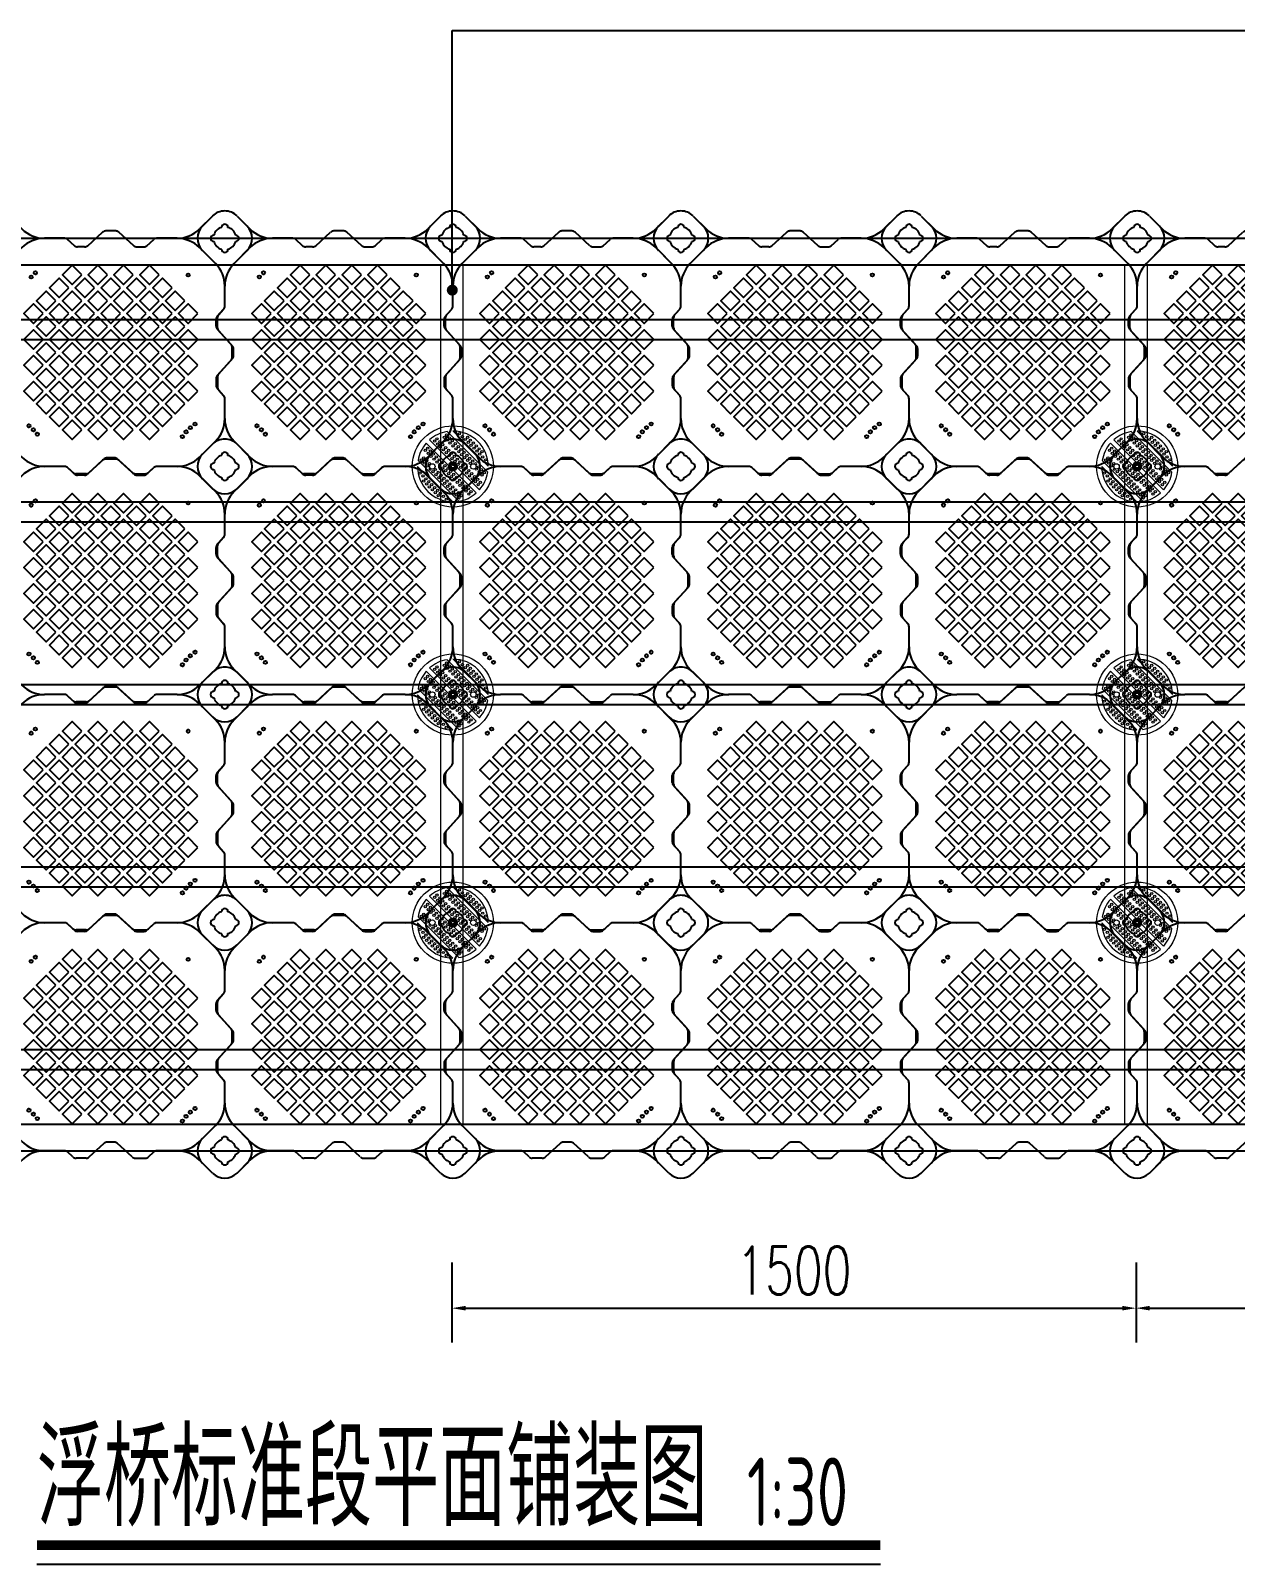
# Model space of a CAD drawing. Header units: millimetres. Extents: x -1003406 to 3312184, y 81337 to 716393.
# Drawn here: x 1154317 to 1156958, y 439328 to 442689 of the extents above; entities that cross this region are included whole.
import ezdxf

# ---------------------------------------------------------------- set-up
doc = ezdxf.new("R2010")
doc.units = ezdxf.units.MM
doc.header["$LTSCALE"] = 10
doc.layers.get('0').update_dxf_attribs({"linetype": 'CONTINUOUS'})
doc.layers.get('Defpoints').update_dxf_attribs({"linetype": 'CONTINUOUS'})
for name, color, linetype in [('DIM_LEAD', 3, 'CONTINUOUS'), ('DIM_SYMB', 3, 'CONTINUOUS'), ('PUB_DIM', 3, 'CONTINUOUS'), ('PUB_TEXT', 7, 'CONTINUOUS'), ('W-FLOAT_BOWL浮筒', 253, 'CONTINUOUS'), ('W-STEEL_FRAME钢架', 3, 'CONTINUOUS'), ('短销钉', 253, 'CONTINUOUS')]:
    doc.layers.add(name, color=color, linetype=linetype)
doc.layers.add('文字及标注', color=3, linetype='CONTINUOUS', lineweight=15)
doc.styles.add('STANDARD_T3', font='simplex.shx', dxfattribs={"width": 0.7, "bigfont": 'gbcbig.shx'})
doc.styles.add('TSSD_Dimension', font='Tssdeng.shx', dxfattribs={"width": 0.7, "bigfont": 'hztxt.shx'})
doc.dimstyles.new('W&&30', dxfattribs={"dimtxt": 105, "dimasz": 30, "dimexe": 75, "dimexo": 90, "dimgap": 30, "dimtad": 1, "dimdec": 0, "dimzin": 0, "dimdsep": 46, "dimtxsty": 'STANDARD_T3', "dimcen": 0.09, "dimclrd": 1, "dimclre": 1, "dimclrt": 7, "dimazin": 2, "dimtfac": 1, "dimtdec": 0, "dimtix": 1, "dimtmove": 2, "dimatfit": 3, "dimfxl": 100, "dimtolj": 1, "dimtzin": 0, "dimarcsym": 0})

# ---------------------------------------------------------------- blocks, each defined once
blk = doc.blocks.new('旗华浮筒')
at = {"layer": 'W-FLOAT_BOWL浮筒'}
for p, q in [((-548.8, 526.9), (-526.9, 548.8)), ((-473.2, 548.8), (-444.8, 520.5)), ((-26.8, 548.8), (-55.2, 520.5)), ((26.9, 548.8), (48.8, 526.9)), ((-332.9, 513.4), (-344.7, 502.6)), ((-303.9, 516), (-326.1, 516)), ((-297.1, 513.4), (-264.4, 483.6)), ((-202.9, 513.4), (-235.6, 483.6)), ((-196.1, 516), (-173.9, 516)), ((-167.1, 513.4), (-155.3, 502.6)), ((-548.8, 473.2), (-520.5, 444.8)), ((-479.5, 444.8), (-444.8, 479.5)), ((-395.4, 500), (-351.5, 500)), ((-257.6, 481), (-242.4, 481)), ((-148.5, 500), (-104.7, 500)), ((-20.5, 444.8), (-55.2, 479.5)), ((48.8, 473.2), (20.5, 444.8)), ((-500, 351.5), (-500, 395.4)), ((0, 351.3), (0, 395.4)), ((-513.4, 332.9), (-502.6, 344.7)), ((-16.4, 329.4), (-2.6, 344.5)), ((-516, 303.9), (-516, 326.1)), ((-19, 307.4), (-19, 322.6)), ((-513.4, 297.1), (-483.6, 264.4)), ((-16.4, 300.6), (13.4, 267.9)), ((-513.4, 202.9), (-483.6, 235.6)), ((-481, 242.4), (-481, 257.6)), ((16, 238.9), (16, 261.1)), ((-16.4, 199.4), (13.4, 232.1)), ((-516, 196.1), (-516, 173.9)), ((-19, 192.6), (-19, 177.4)), ((-16.4, 170.6), (-2.6, 155.5)), ((-513.4, 167.1), (-502.6, 155.3)), ((-500, 104.7), (-500, 148.5)), ((0, 104.7), (0, 148.7)), ((-548.8, 26.8), (-520.5, 55.2)), ((-444.8, 20.5), (-479.5, 55.2)), ((-55.2, 20.5), (-20.5, 55.2)), ((48.8, 26.8), (20.5, 55.2)), ((-395.4, 0), (-351.3, 0)), ((-329.4, 16.4), (-344.5, 2.6)), ((-307.4, 19), (-322.6, 19)), ((-300.6, 16.4), (-267.9, -13.4)), ((-199.4, 16.4), (-232.1, -13.4)), ((-192.6, 19), (-177.4, 19)), ((-170.6, 16.4), (-155.5, 2.6)), ((-148.7, 0), (-104.7, 0)), ((-526.9, -48.8), (-548.8, -26.9)), ((-473.2, -48.8), (-444.8, -20.5)), ((-261.1, -16), (-238.9, -16)), ((-26.8, -48.8), (-55.2, -20.5)), ((48.8, -26.9), (26.9, -48.8))]:
    blk.add_line(p, q, dxfattribs=at)
for points in [[(-334.9, 398.5), (-313.6, 419.7), (-334.9, 440.9), (-356.1, 419.7)], [(-278.3, 398.5), (-257.1, 419.7), (-278.3, 440.9), (-299.5, 419.7)], [(-221.7, 398.5), (-200.5, 419.7), (-221.7, 440.9), (-242.9, 419.7)], [(-165.1, 398.5), (-143.9, 419.7), (-165.1, 440.9), (-186.4, 419.7)], [(-363.1, 370.2), (-341.9, 391.4), (-363.1, 412.6), (-384.4, 391.4)], [(-306.6, 370.2), (-285.4, 391.4), (-306.6, 412.6), (-327.8, 391.4)], [(-250, 370.2), (-228.8, 391.4), (-250, 412.6), (-271.2, 391.4)], [(-193.4, 370.2), (-172.2, 391.4), (-193.4, 412.6), (-214.6, 391.4)], [(-136.9, 370.2), (-115.6, 391.4), (-136.9, 412.6), (-158.1, 391.4)], [(-391.4, 341.9), (-370.2, 363.1), (-391.4, 384.4), (-412.6, 363.1)], [(-334.9, 341.9), (-313.6, 363.1), (-334.9, 384.4), (-356.1, 363.1)], [(-278.3, 341.9), (-257.1, 363.1), (-278.3, 384.4), (-299.5, 363.1)], [(-221.7, 341.9), (-200.5, 363.1), (-221.7, 384.4), (-242.9, 363.1)], [(-165.1, 341.9), (-143.9, 363.1), (-165.1, 384.4), (-186.4, 363.1)], [(-108.6, 341.9), (-87.4, 363.1), (-108.6, 384.4), (-129.8, 363.1)], [(-419.7, 313.6), (-398.5, 334.9), (-419.7, 356.1), (-440.9, 334.9)], [(-363.1, 313.6), (-341.9, 334.9), (-363.1, 356.1), (-384.4, 334.9)], [(-306.6, 313.6), (-285.4, 334.9), (-306.6, 356.1), (-327.8, 334.9)], [(-250, 313.6), (-228.8, 334.9), (-250, 356.1), (-271.2, 334.9)], [(-193.4, 313.6), (-172.2, 334.9), (-193.4, 356.1), (-214.6, 334.9)], [(-136.9, 313.6), (-115.6, 334.9), (-136.9, 356.1), (-158.1, 334.9)], [(-80.3, 313.6), (-59.1, 334.9), (-80.3, 356.1), (-101.5, 334.9)], [(-391.4, 285.4), (-370.2, 306.6), (-391.4, 327.8), (-412.6, 306.6)], [(-334.9, 285.4), (-313.6, 306.6), (-334.9, 327.8), (-356.1, 306.6)], [(-278.3, 285.4), (-257.1, 306.6), (-278.3, 327.8), (-299.5, 306.6)], [(-221.7, 285.4), (-200.5, 306.6), (-221.7, 327.8), (-242.9, 306.6)], [(-165.1, 285.4), (-143.9, 306.6), (-165.1, 327.8), (-186.4, 306.6)], [(-108.6, 285.4), (-87.4, 306.6), (-108.6, 327.8), (-129.8, 306.6)], [(-419.7, 257.1), (-398.5, 278.3), (-419.7, 299.5), (-440.9, 278.3)], [(-391.4, 228.8), (-370.2, 250), (-391.4, 271.2), (-412.6, 250)], [(-363.1, 257.1), (-341.9, 278.3), (-363.1, 299.5), (-384.4, 278.3)], [(-334.9, 228.8), (-313.6, 250), (-334.9, 271.2), (-356.1, 250)], [(-306.6, 257.1), (-285.4, 278.3), (-306.6, 299.5), (-327.8, 278.3)], [(-278.3, 228.8), (-257.1, 250), (-278.3, 271.2), (-299.5, 250)], [(-250, 257.1), (-228.8, 278.3), (-250, 299.5), (-271.2, 278.3)], [(-221.7, 228.8), (-200.5, 250), (-221.7, 271.2), (-242.9, 250)], [(-193.4, 257.1), (-172.2, 278.3), (-193.4, 299.5), (-214.6, 278.3)], [(-165.1, 228.8), (-143.9, 250), (-165.1, 271.2), (-186.4, 250)], [(-136.9, 257.1), (-115.6, 278.3), (-136.9, 299.5), (-158.1, 278.3)], [(-108.6, 228.8), (-87.4, 250), (-108.6, 271.2), (-129.8, 250)], [(-80.3, 257.1), (-59.1, 278.3), (-80.3, 299.5), (-101.5, 278.3)], [(-419.7, 200.5), (-398.5, 221.7), (-419.7, 242.9), (-440.9, 221.7)], [(-363.1, 200.5), (-341.9, 221.7), (-363.1, 242.9), (-384.4, 221.7)], [(-306.6, 200.5), (-285.4, 221.7), (-306.6, 242.9), (-327.8, 221.7)], [(-250, 200.5), (-228.8, 221.7), (-250, 242.9), (-271.2, 221.7)], [(-193.4, 200.5), (-172.2, 221.7), (-193.4, 242.9), (-214.6, 221.7)], [(-136.9, 200.5), (-115.6, 221.7), (-136.9, 242.9), (-158.1, 221.7)], [(-80.3, 200.5), (-59.1, 221.7), (-80.3, 242.9), (-101.5, 221.7)], [(-391.4, 172.2), (-370.2, 193.4), (-391.4, 214.6), (-412.6, 193.4)], [(-334.9, 172.2), (-313.6, 193.4), (-334.9, 214.6), (-356.1, 193.4)], [(-278.3, 172.2), (-257.1, 193.4), (-278.3, 214.6), (-299.5, 193.4)], [(-221.7, 172.2), (-200.5, 193.4), (-221.7, 214.6), (-242.9, 193.4)], [(-165.1, 172.2), (-143.9, 193.4), (-165.1, 214.6), (-186.4, 193.4)], [(-108.6, 172.2), (-87.4, 193.4), (-108.6, 214.6), (-129.8, 193.4)], [(-419.7, 143.9), (-398.5, 165.1), (-419.7, 186.4), (-440.9, 165.1)], [(-363.1, 143.9), (-341.9, 165.1), (-363.1, 186.4), (-384.4, 165.1)], [(-306.6, 143.9), (-285.4, 165.1), (-306.6, 186.4), (-327.8, 165.1)], [(-250, 143.9), (-228.8, 165.1), (-250, 186.4), (-271.2, 165.1)], [(-193.4, 143.9), (-172.2, 165.1), (-193.4, 186.4), (-214.6, 165.1)], [(-136.9, 143.9), (-115.6, 165.1), (-136.9, 186.4), (-158.1, 165.1)], [(-80.3, 143.9), (-59.1, 165.1), (-80.3, 186.4), (-101.5, 165.1)], [(-391.4, 115.6), (-370.2, 136.9), (-391.4, 158.1), (-412.6, 136.9)], [(-334.9, 115.6), (-313.6, 136.9), (-334.9, 158.1), (-356.1, 136.9)], [(-278.3, 115.6), (-257.1, 136.9), (-278.3, 158.1), (-299.5, 136.9)], [(-221.7, 115.6), (-200.5, 136.9), (-221.7, 158.1), (-242.9, 136.9)], [(-165.1, 115.6), (-143.9, 136.9), (-165.1, 158.1), (-186.4, 136.9)], [(-108.6, 115.6), (-87.4, 136.9), (-108.6, 158.1), (-129.8, 136.9)], [(-363.1, 87.4), (-341.9, 108.6), (-363.1, 129.8), (-384.4, 108.6)], [(-334.9, 59.1), (-313.6, 80.3), (-334.9, 101.5), (-356.1, 80.3)], [(-306.6, 87.4), (-285.4, 108.6), (-306.6, 129.8), (-327.8, 108.6)], [(-278.3, 59.1), (-257.1, 80.3), (-278.3, 101.5), (-299.5, 80.3)], [(-250, 87.4), (-228.8, 108.6), (-250, 129.8), (-271.2, 108.6)], [(-221.7, 59.1), (-200.5, 80.3), (-221.7, 101.5), (-242.9, 80.3)], [(-193.4, 87.4), (-172.2, 108.6), (-193.4, 129.8), (-214.6, 108.6)], [(-165.1, 59.1), (-143.9, 80.3), (-165.1, 101.5), (-186.4, 80.3)], [(-136.9, 87.4), (-115.6, 108.6), (-136.9, 129.8), (-158.1, 108.6)]]:
    blk.add_lwpolyline(points, close=True, dxfattribs=at)
for centre in [(-429.4, 411), (-419.7, 419.7), (-411, 429.4), (-84.8, 424.4), (-75.6, 415.2), (-434.7, 92.9), (-424.4, 84.8), (-415.2, 75.6), (-407.1, 65.3), (-80.3, 80.3)]:
    blk.add_circle(centre, 3.5, dxfattribs=at)
for centre, radius, start, end in [((-500, 522), 38, 45, 135), ((0, 522), 38, 45, 135), ((-522, 500), 38, 135, 225), ((-524, 500), 7, 90, 270), ((-500, 500), 25, 106.2602, 163.7398), ((-500, 524), 7, 0, 180), ((-500, 500), 25, 16.2602, 73.7398), ((-476, 500), 7, 270, 90), ((-395.3, 570), 70, 225, 270), ((-326.1, 506), 10, 90, 132.2737), ((-303.9, 506), 10, 47.7263, 90), ((-196.1, 506), 10, 90, 132.2737), ((-173.9, 506), 10, 47.7263, 90), ((-104.7, 570), 70, 270, 315), ((-24, 500), 7, 90, 270), ((0, 500), 25, 106.2602, 163.7398), ((0, 524), 7, 0, 180), ((0, 500), 25, 16.2602, 73.7398), ((24, 500), 7, 270, 90), ((22, 500), 38, 315, 45), ((-500, 500), 25, 196.2602, 253.7398), ((-500, 476), 7, 180, 0), ((-500, 500), 25, 286.2602, 343.7398), ((-395.3, 430), 70, 90, 135), ((-351.5, 510), 10, 270, 312.2737), ((-257.6, 491), 10, 227.7263, 270), ((-242.4, 491), 10, 270, 312.2737), ((-148.5, 510), 10, 227.7263, 270), ((-104.7, 430), 70, 45, 90), ((0, 500), 25, 196.2602, 253.7398), ((0, 476), 7, 180, 0), ((0, 500), 25, 286.2602, 343.7398), ((-570, 395.3), 70, 0, 45), ((-430, 395.3), 70, 135, 180), ((-70, 395.3), 70, 0, 45), ((70, 395.3), 70, 135, 180), ((-510, 351.5), 10, 317.7263, 0), ((-10, 351.3), 10, 317.7263, 0), ((-506, 326.1), 10, 137.7263, 180), ((-506, 303.9), 10, 180, 222.2737), ((-9, 322.6), 10, 137.7263, 180), ((-9, 307.4), 10, 180, 222.2737), ((-491, 257.6), 10, 0, 42.2737), ((-491, 242.4), 10, 317.7263, 0), ((6, 261.1), 10, 0, 42.2737), ((6, 238.9), 10, 317.7263, 0), ((-506, 196.1), 10, 137.7263, 180), ((-506, 173.9), 10, 180, 222.2737), ((-9, 192.6), 10, 137.7263, 180), ((-9, 177.4), 10, 180, 222.2737), ((-510, 148.5), 10, 0, 42.2737), ((-10, 148.7), 10, 0, 42.2737), ((-570, 104.7), 70, 315, 0), ((-430, 104.7), 70, 180, 225), ((-70, 104.7), 70, 315, 0), ((70, 104.7), 70, 180, 225), ((-522, 0), 38, 135, 225), ((-524, 0), 7, 90, 270), ((-500, 0), 25, 106.2602, 163.7398), ((-500, 24), 7, 0, 180), ((-500, 0), 25, 16.2602, 73.7398), ((-476, 0), 7, 270, 90), ((-395.3, 70), 70, 225, 270), ((-395.3, -70), 70, 90, 135), ((-351.3, 10), 10, 270, 312.2737), ((-322.6, 9), 10, 90, 132.2737), ((-307.4, 9), 10, 47.7263, 90), ((-192.6, 9), 10, 90, 132.2737), ((-177.4, 9), 10, 47.7263, 90), ((-148.7, 10), 10, 227.7263, 270), ((-104.7, 70), 70, 270, 315), ((-104.7, -70), 70, 45, 90), ((-24, 0), 7, 90, 270), ((0, 0), 25, 106.2602, 163.7398), ((0, 24), 7, 0, 180), ((0, 0), 25, 16.2602, 73.7398), ((24, 0), 7, 270, 90), ((22, 0), 38, 315, 45), ((-500, 0), 25, 196.2602, 253.7398), ((-500, -24), 7, 180, 0), ((-500, 0), 25, 286.2602, 343.7398), ((-261.1, -6), 10, 227.7263, 270), ((-238.9, -6), 10, 270, 312.2737), ((0, 0), 25, 196.2602, 253.7398), ((0, -24), 7, 180, 0), ((0, 0), 25, 286.2602, 343.7398), ((-500, -22), 38, 225, 315), ((0, -22), 38, 225, 315)]:
    blk.add_arc(centre, radius, start, end, dxfattribs=at)
blk = doc.blocks.new('dsm2')
at = {"color": 251, "lineweight": 5}
for p, q in [((-77.5, 0.3), (-0.3, 77.5)), ((-76.4, -12.8), (12.8, 76.4)), ((-58.2, -51.2), (51.2, 58.2)), ((-51.2, -58.2), (58.2, 51.2)), ((-12.8, -76.4), (76.4, 12.8)), ((0.3, -77.5), (77.5, -0.3))]:
    blk.add_line(p, q, dxfattribs=at)
for centre, radius in [((0, 0), 89), ((-20.9, 65.4), 2.5), ((-14.5, 71.8), 2.5), ((13.8, 68.9), 2.5), ((-64, 32.2), 2.5), ((-57.6, 38.5), 2.5), ((-52.7, 33.6), 2.5), ((-51.3, 44.9), 2.5), ((-46.3, 40), 2.5), ((-44.9, 51.3), 2.5), ((-40, 46.3), 2.5), ((-38.5, 57.6), 2.5), ((-33.6, 52.7), 2.5), ((-32.2, 64), 2.5), ((-27.2, 59), 2.5), ((-18, 37.1), 2.5), ((-13.1, 32.2), 2.5), ((-11.7, 43.5), 2.5), ((-6.7, 38.5), 2.5), ((0, 45), 6), ((1.1, 56.2), 2.5), ((6, 51.3), 2.5), ((7.4, 62.6), 2.5), ((9.5, 35), 2.5), ((12.4, 57.6), 2.5), ((15.9, 41.4), 2.5), ((18.7, 64), 2.5), ((20.9, 36.4), 2.5), ((22.3, 47.7), 2.5), ((27.2, 42.8), 2.5), ((28.6, 54.1), 2.5), ((33.6, 49.1), 2.5), ((35, 60.5), 2.5), ((40, 55.5), 2.5), ((49.1, 33.6), 2.5), ((55.5, 40), 2.5), ((60.5, 35), 2.5), ((-71.8, 14.5), 2.5), ((-65.4, 20.9), 2.5), ((-59, 27.2), 2.5), ((-56.2, -1.1), 2.5), ((-49.9, 5.3), 2.5), ((-44.9, 0.4), 2.5), ((-43.5, 11.7), 2.5), ((-38.5, 6.7), 2.5), ((-37.1, 18), 2.5), ((-32.2, 13.1), 2.5), ((-30.8, 24.4), 2.5), ((-25.8, 19.4), 2.5), ((-24.4, 30.8), 2.5), ((-22.3, 3.2), 2.5), ((-19.4, 25.8), 2.5), ((-17.3, -1.8), 2.5), ((-15.9, 9.5), 2.5), ((-11, 4.6), 2.5), ((-9.5, 15.9), 2.5), ((-4.6, 11), 2.5), ((-3.2, 22.3), 2.5), ((1.8, 17.3), 2.5), ((3.2, 28.6), 2.5), ((8.1, 23.7), 2.5), ((14.5, 30.1), 2.5), ((17.3, 1.8), 2.5), ((23.7, 8.1), 2.5), ((28.6, 3.2), 2.5), ((30.1, 14.5), 2.5), ((35, 9.5), 2.5), ((36.4, 20.9), 2.5), ((41.4, 15.9), 2.5), ((42.8, 27.2), 2.5), ((44.9, -0.4), 2.5), ((47.7, 22.3), 2.5), ((51.3, 6), 2.5), ((54.1, 28.6), 2.5), ((56.2, 1.1), 2.5), ((57.6, 12.4), 2.5), ((62.6, 7.4), 2.5), ((64, 18.7), 2.5), ((68.9, 13.8), 2.5), ((-68.9, -13.8), 2.5), ((-64, -18.7), 2.5), ((-62.6, -7.4), 2.5), ((-60.5, -35), 2.5), ((-57.6, -12.4), 2.5), ((-54.1, -28.6), 2.5), ((-51.3, -6), 2.5), ((-49.1, -33.6), 2.5), ((-47.7, -22.3), 2.5), ((-42.8, -27.2), 2.5), ((-41.4, -15.9), 2.5), ((-36.4, -20.9), 2.5), ((-35, -9.5), 2.5), ((-30.1, -14.5), 2.5), ((-28.6, -3.2), 2.5), ((-23.7, -8.1), 2.5), ((-14.5, -30.1), 2.5), ((-9.5, -35), 2.5), ((-8.1, -23.7), 2.5), ((-3.2, -28.6), 2.5), ((-1.8, -17.3), 2.5), ((3.2, -22.3), 2.5), ((4.6, -11), 2.5), ((9.5, -15.9), 2.5), ((11, -4.6), 2.5), ((13.1, -32.2), 2.5), ((15.9, -9.5), 2.5), ((19.4, -25.8), 2.5), ((22.3, -3.2), 2.5), ((24.4, -30.8), 2.5), ((25.8, -19.4), 2.5), ((30.8, -24.4), 2.5), ((32.2, -13.1), 2.5), ((37.1, -18), 2.5), ((38.5, -6.7), 2.5), ((43.5, -11.7), 2.5), ((49.9, -5.3), 2.5), ((52.7, -33.6), 2.5), ((59, -27.2), 2.5), ((64, -32.2), 2.5), ((65.4, -20.9), 2.5), ((71.8, -14.5), 2.5), ((-55.5, -40), 2.5), ((-40, -55.5), 2.5), ((-35, -60.5), 2.5), ((-33.6, -49.1), 2.5), ((-28.6, -54.1), 2.5), ((-27.2, -42.8), 2.5), ((-22.3, -47.7), 2.5), ((-20.9, -36.4), 2.5), ((-18.7, -64), 2.5), ((-15.9, -41.4), 2.5), ((-13.8, -68.9), 2.5), ((-12.4, -57.6), 2.5), ((-7.4, -62.6), 2.5), ((-6, -51.3), 2.5), ((0, -45), 6), ((-1.1, -56.2), 2.5), ((6.7, -38.5), 2.5), ((11.7, -43.5), 2.5), ((18, -37.1), 2.5), ((20.9, -65.4), 2.5), ((27.2, -59), 2.5), ((32.2, -64), 2.5), ((33.6, -52.7), 2.5), ((38.5, -57.6), 2.5), ((40, -46.3), 2.5), ((44.9, -51.3), 2.5), ((46.3, -40), 2.5), ((51.3, -44.9), 2.5), ((57.6, -38.5), 2.5), ((14.5, -71.8), 2.5)]:
    blk.add_circle(centre, radius, dxfattribs=at)
for centre, radius, start, end in [((0, 0), 77.5, 90.2087, 179.7913), ((0, 0), 77.5, 48.6991, 80.4959), ((-5.3, 49.9), 2.5, 9.9886, 265.1119), ((0, 0), 77.5, 9.5041, 41.3009), ((0, 0), 77.5, 189.5041, 221.3009), ((0, 0), 77.5, 270.2087, 359.7913), ((0, 0), 77.5, 228.6991, 260.4959), ((5.3, -49.9), 2.5, 189.9886, 85.1119)]:
    blk.add_arc(centre, radius, start, end, dxfattribs=at)
blk = doc.blocks.new('ds')
at = {"color": 6}
blk.add_lwpolyline([(-6.5, -3.8), (0, -7.5), (6.5, -3.8), (6.5, 3.8), (0, 7.5), (-6.5, 3.8)], close=True, dxfattribs=at)
at = {"color": 5, "lineweight": -3}
blk.add_circle((0, 0), 9, dxfattribs=at)
at = {"lineweight": -3}
blk.add_circle((0, 0), 4, dxfattribs=at)
at = {"color": 251, "lineweight": 5, "rotation": 90}
blk.add_blockref('dsm2', (0, 0), dxfattribs=at)
blk = doc.blocks.new('*U348')
at = {"layer": '文字及标注', "color": 5}
blk.add_lwpolyline([(-25, -971), (25, -971), (25, 913), (-25, 913)], close=True, dxfattribs=at)
blk = doc.blocks.new('*U349')
at = {"layer": '文字及标注', "color": 0, "linetype": 'ByBlock', "lineweight": -2, "transparency": 16777216}
for p in [(0, 0), (1500, 0), (3000, 0), (4500, 0)]:
    blk.add_blockref('*U348', p, dxfattribs=at)
blk = doc.blocks.new('*D350')
at = {"layer": 'Defpoints', "color": 0, "transparency": 16777216}
for p in [(1155240.6, 440291.8), (1156740.6, 440291.8), (1156740.6, 439889)]:
    blk.add_point(p, dxfattribs=at)
at = {"layer": 'PUB_DIM', "color": 1, "lineweight": -2, "transparency": 16777216}
for p, q in [((1155240.6, 439989), (1155240.6, 439814)), ((1156740.6, 439989), (1156740.6, 439814)), ((1155270.6, 439889), (1156710.6, 439889))]:
    blk.add_line(p, q, dxfattribs=at)
at = {"layer": 'PUB_DIM', "color": 1, "transparency": 16777216}
for points in [[(1155270.6, 439894), (1155270.6, 439884), (1155240.6, 439889)], [(1156710.6, 439894), (1156710.6, 439884), (1156740.6, 439889)]]:
    blk.add_solid(points, dxfattribs=at)
at = {"layer": 'PUB_DIM', "color": 7, "transparency": 16777216, "insert": (1155990.6, 439971.5), "char_height": 105, "attachment_point": 5, "style": 'STANDARD_T3'}
blk.add_mtext('\\A1;1500', dxfattribs=at)
blk = doc.blocks.new('*D351')
at = {"layer": 'Defpoints', "color": 0, "transparency": 16777216}
for p in [(1156740.6, 440291.8), (1158240.6, 440291.8), (1158240.6, 439889)]:
    blk.add_point(p, dxfattribs=at)
at = {"layer": 'PUB_DIM', "color": 1, "lineweight": -2, "transparency": 16777216}
for p, q in [((1156740.6, 439989), (1156740.6, 439814)), ((1158240.6, 439989), (1158240.6, 439814)), ((1156770.6, 439889), (1158210.6, 439889))]:
    blk.add_line(p, q, dxfattribs=at)
at = {"layer": 'PUB_DIM', "color": 1, "transparency": 16777216}
for points in [[(1156770.6, 439894), (1156770.6, 439884), (1156740.6, 439889)], [(1158210.6, 439894), (1158210.6, 439884), (1158240.6, 439889)]]:
    blk.add_solid(points, dxfattribs=at)
at = {"layer": 'PUB_DIM', "color": 7, "transparency": 16777216, "insert": (1157490.6, 439971.5), "char_height": 105, "attachment_point": 5, "style": 'STANDARD_T3'}
blk.add_mtext('\\A1;1500', dxfattribs=at)

msp = doc.modelspace()

# ---------------------------------------------------------------- linework, layer by layer
at = {"layer": 'DIM_LEAD'}
for p, q in [((1155241.6, 442120.3), (1155241.6, 442689)), ((1155241.6, 442689), (1158597.4, 442689))]:
    msp.add_line(p, q, dxfattribs=at)
at = {"layer": 'DIM_LEAD', "const_width": 12}
msp.add_lwpolyline([(1155241.6, 442114.3, 1), (1155241.6, 442126.3, 1)], format="xyb", close=True, dxfattribs=at)
at = {"layer": 'DIM_SYMB', "const_width": 21}
msp.add_lwpolyline([(1154331, 439369.6), (1156180.1, 439369.6)], dxfattribs=at)
at = {"layer": 'DIM_SYMB'}
msp.add_lwpolyline([(1154331, 439327.6), (1156180.1, 439327.6)], dxfattribs=at)
at = {"layer": 'W-STEEL_FRAME钢架'}
for points in [[(1153759.5, 442175.8), (1161151.6, 442175.8), (1161151.6, 442233.8), (1153759.5, 442233.8)], [(1154029.9, 440233.8), (1161151.6, 440233.8), (1161151.6, 440291.8), (1154020.7, 440291.8)]]:
    msp.add_lwpolyline(points, dxfattribs=at)
at = {"layer": 'W-STEEL_FRAME钢架', "color": 1}
for points in [[(1153760, 442012.4), (1161151.6, 442012.4), (1161151.6, 442055.4), (1153760, 442055.4)], [(1153759.5, 441612.4), (1161151.6, 441612.4), (1161151.6, 441655.4), (1153759.5, 441655.4)], [(1153759.5, 441212.3), (1161151.6, 441212.4), (1161151.6, 441255.4), (1153759.5, 441255.3)], [(1153759.5, 440812.4), (1161151.6, 440812.4), (1161151.6, 440855.4), (1153759.5, 440855.4)], [(1153904.5, 440412.4), (1161151.6, 440412.4), (1161151.6, 440455.4), (1153904.5, 440455.4)]]:
    msp.add_lwpolyline(points, close=True, dxfattribs=at)

# ---------------------------------------------------------------- block references
at = {"layer": 'W-FLOAT_BOWL浮筒', "rotation": 90}
for p in [(1154742.9, 442233.9), (1155242.9, 442233.9), (1155742.9, 442233.9), (1156242.9, 442233.9), (1156742.9, 442233.9), (1157242.9, 442233.9), (1154742.9, 441733.9), (1155242.9, 441733.9), (1155742.9, 441733.9), (1156242.9, 441733.9), (1156742.9, 441733.9), (1157242.9, 441733.9), (1154742.9, 441233.9), (1155242.9, 441233.9), (1155742.9, 441233.9), (1156242.9, 441233.9), (1156742.9, 441233.9), (1157242.9, 441233.9), (1154742.9, 440733.9), (1155242.9, 440733.9), (1155742.9, 440733.9), (1156242.9, 440733.9), (1156742.9, 440733.9), (1157242.9, 440733.9)]:
    msp.add_blockref('旗华浮筒', p, dxfattribs=at)
at = {"layer": '文字及标注', "color": 8}
msp.add_blockref('*U349', (1155240.6, 441262.8), dxfattribs=at)
at = {"layer": '短销钉'}
for p in [(1155242.9, 441733.9), (1156742.9, 441733.9), (1155242.9, 441233.9), (1156742.9, 441233.9), (1155242.9, 440733.9), (1156742.9, 440733.9)]:
    msp.add_blockref('ds', p, dxfattribs=at)

# ---------------------------------------------------------------- texts
at = {"layer": 'PUB_TEXT', "color": 0, "style": 'TSSD_Dimension', "width": 0.7}
for s, height, p in [('浮桥标准段平面铺装图', 210, (1154331, 439411.6)), ('1:30', 150, (1155887.6, 439411.6))]:
    msp.add_text(s, height=height, dxfattribs=at).set_placement(p)

# ---------------------------------------------------------------- dimensions: what is measured, and where the dimension line sits
at = {"layer": 'PUB_DIM'}
dim = msp.add_linear_dim(base=(1156740.6, 439889), p1=(1155240.6, 440291.8), p2=(1156740.6, 440291.8), dimstyle='W&&30', override={"dimfxlon": 1}, dxfattribs=at)
dim.commit()
dim.dimension.update_dxf_attribs({"geometry": '*D350', "text_midpoint": (1155990.6, 439971.5)})
at = {"layer": 'PUB_DIM', "color": 8}
dim = msp.add_linear_dim(base=(1158240.6, 439889), p1=(1156740.6, 440291.8), p2=(1158240.6, 440291.8), dimstyle='W&&30', override={"dimfxlon": 1}, dxfattribs=at)
dim.commit()
dim.dimension.update_dxf_attribs({"geometry": '*D351', "text_midpoint": (1157490.6, 439971.5)})

doc.saveas('drawing.dxf')
